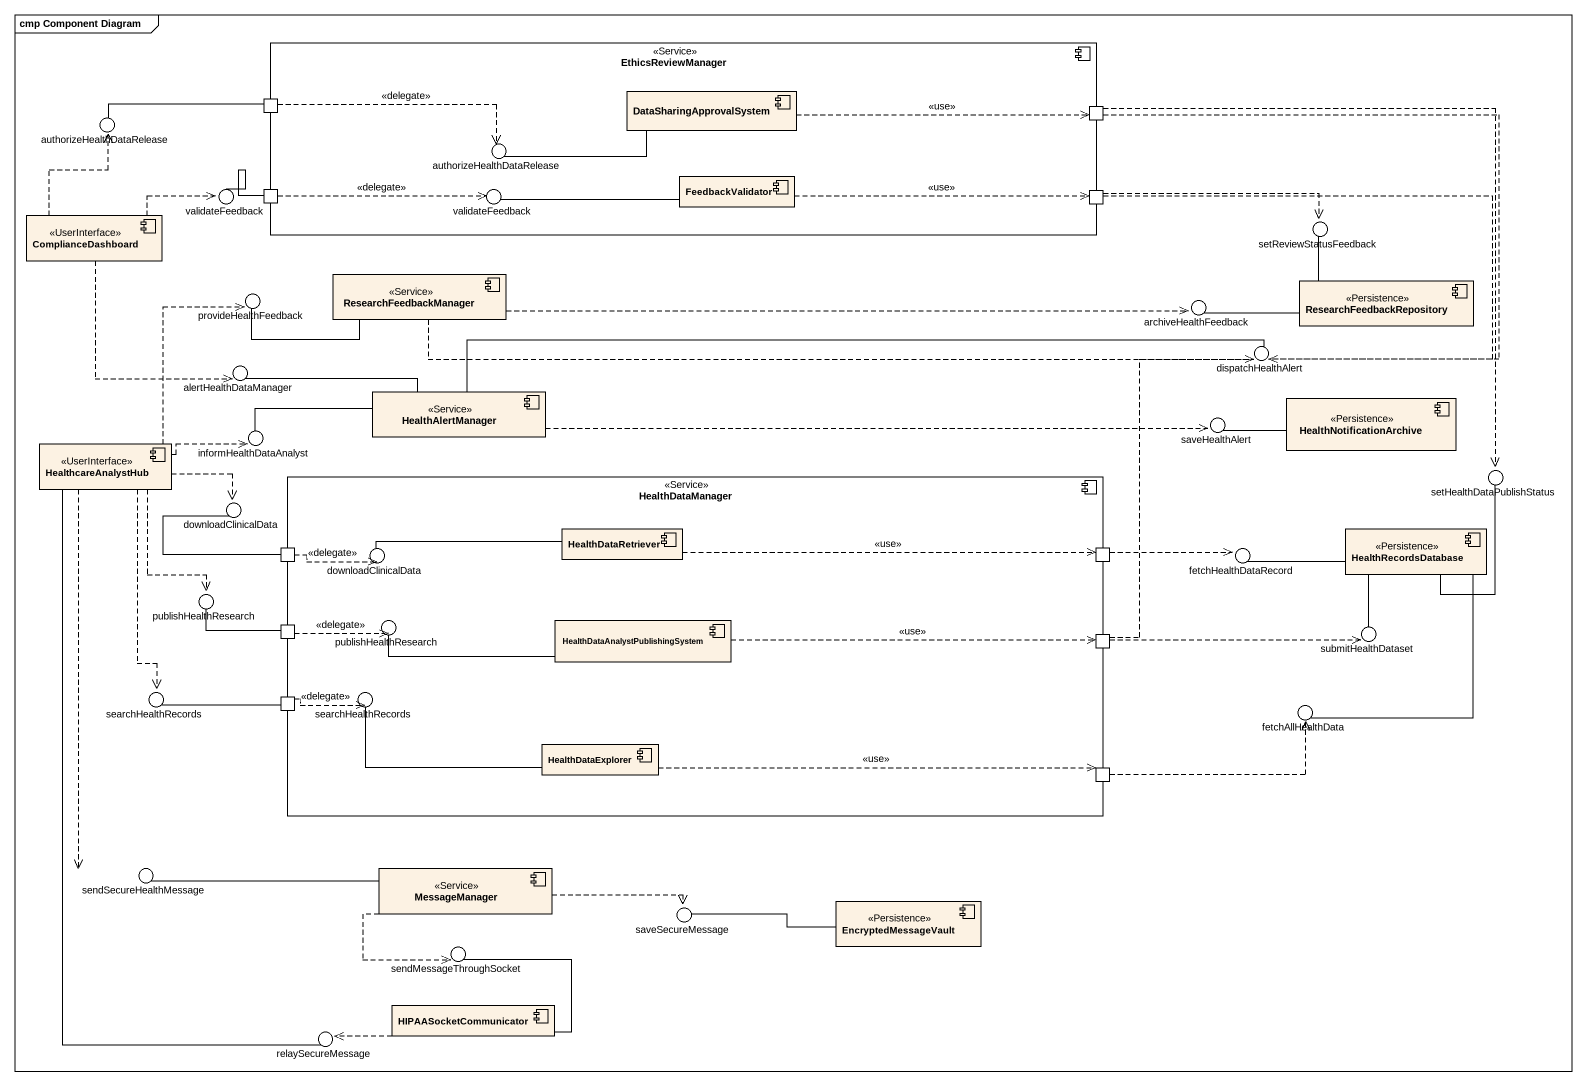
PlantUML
@startuml
mainframe cmp Component Diagram
component EthicsReviewManager <<Service>> {
  port " " as port1
  component DataSharingApprovalSystem
  port " " as port2
  port " " as port3
  component FeedbackValidator
  port " " as port4
}
() authorizeHealthDataRelease
() "authorizeHealthDataRelease" as authorizeHealthDataRelease_2
() validateFeedback
() "validateFeedback" as validateFeedback_2
component ComplianceDashboard <<UserInterface>>
() setReviewStatusFeedback
() provideHealthFeedback
component ResearchFeedbackManager <<Service>>
component ResearchFeedbackRepository <<Persistence>>
() archiveHealthFeedback
() alertHealthDataManager
() dispatchHealthAlert
component HealthAlertManager <<Service>>
() saveHealthAlert
component HealthNotificationArchive <<Persistence>>
component HealthcareAnalystHub <<UserInterface>>
() informHealthDataAnalyst
() downloadClinicalData
component HealthDataManager <<Service>> {
  port " " as port5
  component HealthDataRetriever
  port " " as port6
  port " " as port7
  component "HealthDataAnalystPublishingSystem" as HealthDataAnalystPublishingS
  port " " as port8
  port " " as port9
  component HealthDataExplorer
  port " " as port10
}
() setHealthDataPublishStatus
() "downloadClinicalData" as downloadClinicalData_2
() fetchHealthDataRecord
component HealthRecordsDatabase <<Persistence>>
() publishHealthResearch
() "publishHealthResearch" as publishHealthResearch_2
() submitHealthDataset
() searchHealthRecords
() "searchHealthRecords" as searchHealthRecords_2
() fetchAllHealthData
() sendSecureHealthMessage
component MessageManager <<Service>>
() saveSecureMessage
component EncryptedMessageVault <<Persistence>>
() sendMessageThroughSocket
component HIPAASocketCommunicator
() relaySecureMessage
EthicsReviewManager -left- authorizeHealthDataRelease_2
EthicsReviewManager -left- validateFeedback_2
HealthDataManager -left- downloadClinicalData_2
HealthDataManager -left- publishHealthResearch_2
HealthDataManager -left- searchHealthRecords_2
port1 -left- authorizeHealthDataRelease
port1 .right.> authorizeHealthDataRelease_2 : <<delegate>>
DataSharingApprovalSystem .right.> port2 : <<use>>
DataSharingApprovalSystem -left- authorizeHealthDataRelease_2
port2 ..> dispatchHealthAlert
port2 ..> setHealthDataPublishStatus
port3 -left- validateFeedback
port3 .right.> validateFeedback_2 : <<delegate>>
FeedbackValidator -left- validateFeedback_2
FeedbackValidator .right.> port4 : <<use>>
port4 .right.> setReviewStatusFeedback
port4 ..> dispatchHealthAlert
ComplianceDashboard .up.> authorizeHealthDataRelease
ComplianceDashboard .right.> validateFeedback
ComplianceDashboard ..> alertHealthDataManager
ResearchFeedbackManager -left- provideHealthFeedback
ResearchFeedbackManager .right.> archiveHealthFeedback
ResearchFeedbackManager .right.> dispatchHealthAlert
ResearchFeedbackRepository -up- setReviewStatusFeedback
ResearchFeedbackRepository -left- archiveHealthFeedback
HealthAlertManager -left- alertHealthDataManager
HealthAlertManager -right- dispatchHealthAlert
HealthAlertManager .right.> saveHealthAlert
HealthAlertManager -left- informHealthDataAnalyst
HealthNotificationArchive -left- saveHealthAlert
HealthcareAnalystHub .up.> provideHealthFeedback
HealthcareAnalystHub .right.> informHealthDataAnalyst
HealthcareAnalystHub .right.> downloadClinicalData
HealthcareAnalystHub ..> publishHealthResearch
HealthcareAnalystHub ..> searchHealthRecords
HealthcareAnalystHub ..> sendSecureHealthMessage
HealthcareAnalystHub -- relaySecureMessage
port5 -up- downloadClinicalData
port5 .right.> downloadClinicalData_2 : <<delegate>>
HealthDataRetriever -left- downloadClinicalData_2
HealthDataRetriever .right.> port6 : <<use>>
port6 .right.> fetchHealthDataRecord
HealthRecordsDatabase -up- setHealthDataPublishStatus
HealthRecordsDatabase -left- fetchHealthDataRecord
HealthRecordsDatabase -- submitHealthDataset
HealthRecordsDatabase -- fetchAllHealthData
port7 -left- publishHealthResearch
port7 .right.> publishHealthResearch_2 : <<delegate>>
HealthDataAnalystPublishingS -left- publishHealthResearch_2
HealthDataAnalystPublishingS .right.> port8 : <<use>>
port8 .up.> dispatchHealthAlert
port8 .right.> submitHealthDataset
port9 -left- searchHealthRecords
port9 .right.> searchHealthRecords_2 : <<delegate>>
HealthDataExplorer -left- searchHealthRecords_2
HealthDataExplorer .right.> port10 : <<use>>
port10 .right.> fetchAllHealthData
MessageManager -left- sendSecureHealthMessage
MessageManager .right.> saveSecureMessage
MessageManager ..> sendMessageThroughSocket
EncryptedMessageVault -left- saveSecureMessage
HIPAASocketCommunicator -up- sendMessageThroughSocket
HIPAASocketCommunicator .left.> relaySecureMessage
@enduml
